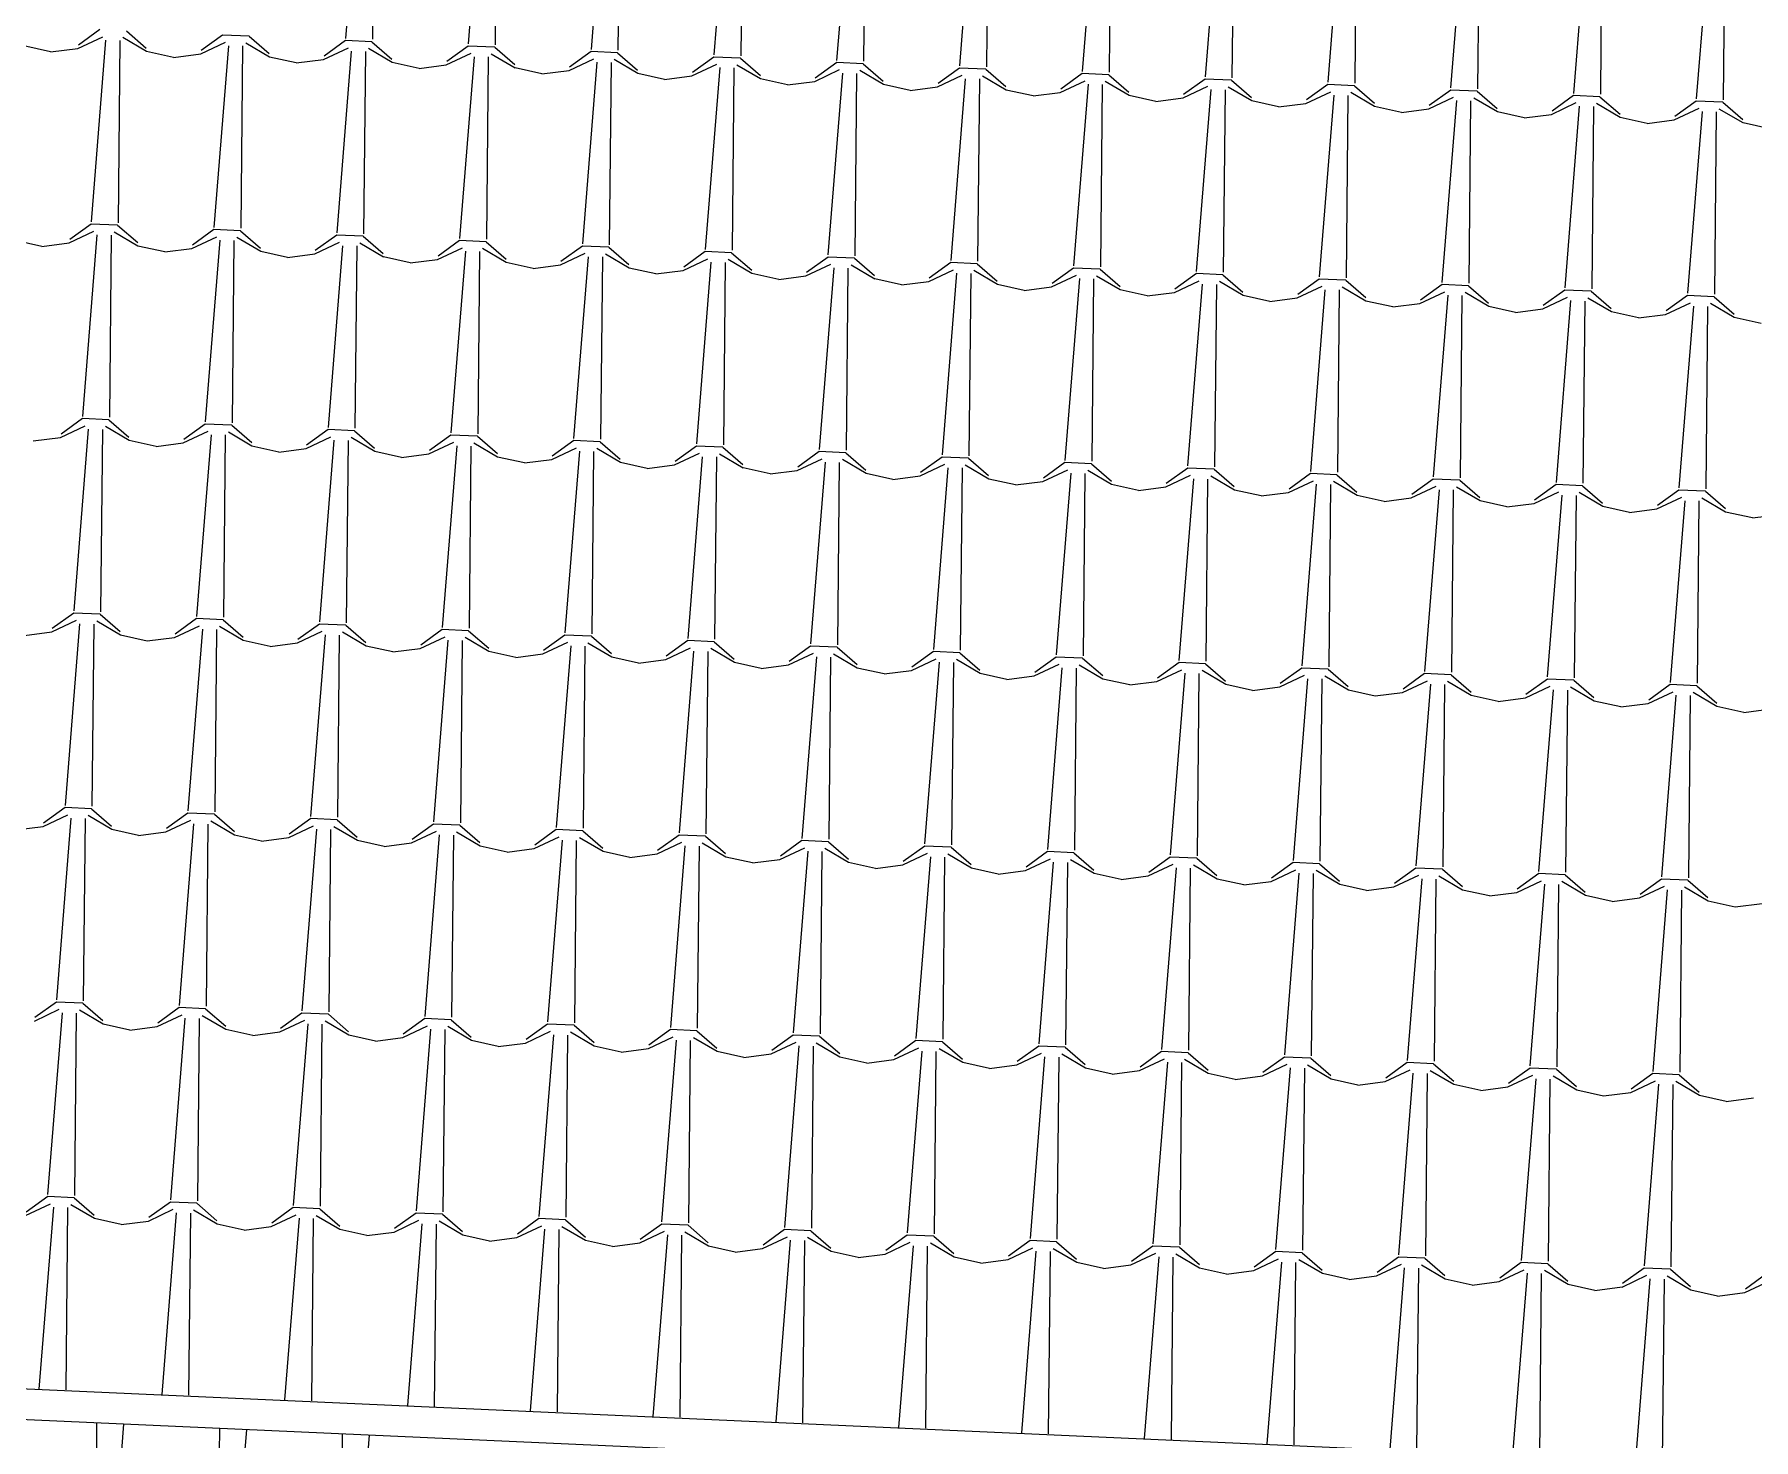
# Model space of a CAD drawing. Extents: x 1037 to 14540, y 1034 to 18285.
# Drawn here: x 7722.9 to 8058.6, y 1669.6 to 1943.8 of the extents above; entities that cross this region are included whole.
import ezdxf

# ---------------------------------------------------------------- set-up
doc = ezdxf.new("R2010")
doc.units = 0
doc.header["$LTSCALE"] = 100
doc.header["$MEASUREMENT"] = 0
doc.layers.get('0').update_dxf_attribs({"color": 240, "linetype": 'CONTINUOUS'})
doc.layers.add('proiezioni', color=252, linetype='CONTINUOUS')
doc.layers.add('retini copertura', color=32, linetype='CONTINUOUS')

# ---------------------------------------------------------------- blocks, each defined once
blk = doc.blocks.new('*X1853')
at = {"color": 0}
for p, q in [((23.9537, 16.359), (23.9571, 16.7147)), ((23.9813, 16.3583), (24.0097, 16.7129)), ((24.1934, 16.3482), (24.1969, 16.7039)), ((24.2211, 16.3476), (24.2494, 16.7022)), ((24.4332, 16.3375), (24.4366, 16.6932)), ((24.4608, 16.3369), (24.4892, 16.6915))]:
    blk.add_line(p, q, dxfattribs=at)
blk = doc.blocks.new('*X1854')
at = {"color": 0}
for p, q in [((24.4706, 19.7722), (24.4422, 19.4176)), ((24.4982, 19.7717), (24.4948, 19.416)), ((24.7103, 19.7615), (24.682, 19.4069)), ((24.738, 19.761), (24.7345, 19.4053)), ((24.9501, 19.7508), (24.9217, 19.3962)), ((24.9777, 19.7502), (24.9743, 19.3945)), ((25.1898, 19.7401), (25.1615, 19.3855)), ((25.2175, 19.7395), (25.2141, 19.3838)), ((25.4296, 19.7294), (25.4013, 19.3748)), ((25.4573, 19.7288), (25.4538, 19.3731)), ((25.6694, 19.7186), (25.641, 19.364)), ((25.697, 19.7181), (25.6936, 19.3623)), ((25.9091, 19.7079), (25.8808, 19.3533)), ((25.9368, 19.7073), (25.9333, 19.3516)), ((26.1489, 19.6972), (26.1205, 19.3426)), ((26.1765, 19.6966), (26.1731, 19.3409)), ((26.3886, 19.6865), (26.3603, 19.3319)), ((26.4163, 19.6859), (26.4129, 19.3301)), ((26.6284, 19.6757), (26.6, 19.3211)), ((26.656, 19.6751), (26.6526, 19.3194)), ((26.8682, 19.665), (26.8398, 19.3104)), ((26.8958, 19.6644), (26.8924, 19.3087)), ((27.1079, 19.6543), (27.0796, 19.2997)), ((27.1356, 19.6537), (27.1321, 19.2979)), ((23.8666, 19.3911), (23.8143, 19.4028)), ((23.9198, 19.398), (23.9683, 19.4209)), ((23.9628, 19.4349), (23.9208, 19.4046)), ((23.9741, 19.4141), (23.9457, 19.0595)), ((24.0017, 19.4136), (23.9983, 19.0578)), ((24.054, 19.392), (24.0078, 19.4191)), ((24.0145, 19.4326), (24.0535, 19.3987)), ((24.1596, 19.3873), (24.2081, 19.4102)), ((24.2025, 19.4242), (24.1606, 19.3939)), ((24.2138, 19.4033), (24.1855, 19.0487)), ((24.2542, 19.4218), (24.2026, 19.4241)), ((24.2415, 19.4028), (24.238, 19.0471)), ((24.2938, 19.3813), (24.2475, 19.4084)), ((24.2542, 19.4218), (24.2933, 19.3879)), ((24.4423, 19.4134), (24.4004, 19.3832)), ((24.494, 19.4111), (24.4423, 19.4134)), ((24.494, 19.4111), (24.5331, 19.3772)), ((24.6821, 19.4027), (24.6401, 19.3725)), ((24.7338, 19.4004), (24.6821, 19.4027)), ((23.8666, 19.3912), (23.9198, 19.3981)), ((24.1064, 19.3804), (24.054, 19.392)), ((24.1064, 19.3804), (24.1596, 19.3873)), ((24.3461, 19.3697), (24.2938, 19.3813)), ((24.3461, 19.3697), (24.3993, 19.3766)), ((24.3993, 19.3766), (24.4479, 19.3995)), ((24.4536, 19.3926), (24.4252, 19.038)), ((24.4812, 19.3921), (24.4778, 19.0364)), ((24.5335, 19.3706), (24.4873, 19.3977)), ((24.5859, 19.3589), (24.5335, 19.3706)), ((24.6391, 19.3658), (24.6876, 19.3887)), ((24.6933, 19.3819), (24.665, 19.0273)), ((24.721, 19.3814), (24.7176, 19.0256)), ((24.7733, 19.3598), (24.727, 19.387)), ((24.7337, 19.4004), (24.7728, 19.3665)), ((24.8789, 19.3551), (24.9274, 19.378)), ((24.9218, 19.392), (24.8799, 19.3617)), ((24.9331, 19.3712), (24.9048, 19.0166)), ((24.9735, 19.3897), (24.9218, 19.392)), ((24.9608, 19.3706), (24.9573, 19.0149)), ((25.0131, 19.3491), (24.9668, 19.3762)), ((24.9735, 19.3896), (25.0126, 19.3558)), ((25.1616, 19.3813), (25.1196, 19.351)), ((25.2133, 19.3789), (25.1616, 19.3812)), ((25.2133, 19.3789), (25.2523, 19.345)), ((25.4014, 19.3705), (25.3594, 19.3403)), ((25.453, 19.3682), (25.4014, 19.3705)), ((25.453, 19.3682), (25.4921, 19.3343)), ((24.5859, 19.359), (24.6391, 19.3659)), ((24.8257, 19.3482), (24.7733, 19.3599)), ((24.8256, 19.3482), (24.8788, 19.3552)), ((25.0654, 19.3375), (25.0131, 19.3491)), ((25.0654, 19.3375), (25.1186, 19.3444)), ((25.1186, 19.3444), (25.1671, 19.3673)), ((25.1729, 19.3605), (25.1445, 19.0059)), ((25.2005, 19.3599), (25.1971, 19.0042)), ((25.2528, 19.3384), (25.2066, 19.3655)), ((25.3052, 19.3268), (25.2528, 19.3384)), ((25.3584, 19.3337), (25.4069, 19.3566)), ((25.4126, 19.3497), (25.3843, 18.9951)), ((25.4403, 19.3492), (25.4368, 18.9934)), ((25.4926, 19.3276), (25.4463, 19.3548)), ((25.5981, 19.3229), (25.6466, 19.3458)), ((25.6411, 19.3598), (25.5992, 19.3295)), ((25.6524, 19.339), (25.624, 18.9844)), ((25.6928, 19.3575), (25.6411, 19.3598)), ((25.68, 19.3384), (25.6766, 18.9827)), ((25.7323, 19.3169), (25.6861, 19.344)), ((25.6928, 19.3575), (25.7319, 19.3236)), ((25.8379, 19.3122), (25.8864, 19.3351)), ((25.8809, 19.3491), (25.8389, 19.3188)), ((25.9326, 19.3467), (25.8809, 19.3491)), ((25.9325, 19.3467), (25.9716, 19.3129)), ((26.1206, 19.3383), (26.0787, 19.3081)), ((26.1723, 19.336), (26.1206, 19.3383)), ((26.1723, 19.336), (26.2114, 19.3021)), ((25.3052, 19.3268), (25.3584, 19.3337)), ((25.5449, 19.316), (25.4926, 19.3277)), ((25.5449, 19.3161), (25.5981, 19.323)), ((25.7847, 19.3053), (25.7323, 19.3169)), ((25.7847, 19.3053), (25.8379, 19.3123)), ((25.8921, 19.3283), (25.8638, 18.9737)), ((25.9198, 19.3277), (25.9164, 18.972)), ((25.9721, 19.3062), (25.9258, 19.3333)), ((26.0245, 19.2946), (25.9721, 19.3062)), ((26.0245, 19.2946), (26.0776, 19.3015)), ((26.0777, 19.3015), (26.1262, 19.3244)), ((26.1319, 19.3176), (26.1035, 18.963)), ((26.1595, 19.317), (26.1561, 18.9613)), ((26.2119, 19.2955), (26.1656, 19.3226)), ((26.3174, 19.2908), (26.3659, 19.3136)), ((26.3604, 19.3276), (26.3184, 19.2974)), ((26.3717, 19.3068), (26.3433, 18.9522)), ((26.4121, 19.3253), (26.3604, 19.3276)), ((26.3993, 19.3062), (26.3959, 18.9505)), ((26.4516, 19.2847), (26.4054, 19.3119)), ((26.4121, 19.3253), (26.4511, 19.2914)), ((26.5572, 19.28), (26.6057, 19.3029)), ((26.6002, 19.3169), (26.5582, 19.2866)), ((26.6518, 19.3146), (26.6002, 19.3169)), ((26.6914, 19.274), (26.6451, 19.3011)), ((26.6518, 19.3146), (26.6909, 19.2807)), ((26.8399, 19.3062), (26.798, 19.2759)), ((26.8916, 19.3038), (26.8399, 19.3061)), ((26.8916, 19.3038), (26.9307, 19.2699)), ((26.2642, 19.2838), (26.2119, 19.2955)), ((26.2642, 19.2839), (26.3174, 19.2908)), ((26.504, 19.2731), (26.4516, 19.2848)), ((26.504, 19.2731), (26.5572, 19.2801)), ((26.6114, 19.2961), (26.5831, 18.9415)), ((26.6391, 19.2955), (26.6356, 18.9398)), ((26.7437, 19.2624), (26.6914, 19.274)), ((26.7437, 19.2624), (26.7969, 19.2693)), ((26.7969, 19.2693), (26.8454, 19.2922)), ((26.8512, 19.2854), (26.8228, 18.9308)), ((26.8788, 19.2848), (26.8754, 18.9291)), ((26.9311, 19.2633), (26.8849, 19.2904)), ((27.0367, 19.2586), (27.0852, 19.2815)), ((27.0797, 19.2954), (27.0377, 19.2652)), ((27.0909, 19.2747), (27.0626, 18.9201)), ((27.1314, 19.2931), (27.0797, 19.2954)), ((27.1186, 19.274), (27.1151, 18.9183)), ((27.1709, 19.2526), (27.1246, 19.2797)), ((27.1313, 19.2931), (27.1704, 19.2592)), ((26.9835, 19.2517), (26.9311, 19.2633)), ((26.9835, 19.2517), (27.0367, 19.2586)), ((27.2233, 19.2409), (27.1709, 19.2526)), ((23.9028, 19.0184), (23.9513, 19.0413)), ((23.9458, 19.0553), (23.9039, 19.025)), ((23.9571, 19.0344), (23.9287, 18.6798)), ((23.9975, 19.0529), (23.9458, 19.0553)), ((23.9847, 19.0339), (23.9813, 18.6782)), ((24.037, 19.0124), (23.9908, 19.0395)), ((23.9975, 19.0529), (24.0366, 19.0191)), ((24.1856, 19.0445), (24.1436, 19.0143)), ((24.2372, 19.0422), (24.1856, 19.0445)), ((24.2372, 19.0422), (24.2763, 19.0083)), ((24.4253, 19.0338), (24.3834, 19.0036)), ((24.477, 19.0315), (24.4253, 19.0338)), ((23.8496, 19.0115), (23.7973, 19.0231)), ((23.8496, 19.0115), (23.9028, 19.0185)), ((24.0894, 19.0008), (24.037, 19.0124)), ((24.0894, 19.0008), (24.1426, 19.0077)), ((24.1426, 19.0077), (24.1911, 19.0306)), ((24.1968, 19.0237), (24.1685, 18.6691)), ((24.2245, 19.0232), (24.2211, 18.6675)), ((24.2768, 19.0017), (24.2305, 19.0288)), ((24.3292, 18.99), (24.2768, 19.0017)), ((24.3824, 18.997), (24.4309, 19.0198)), ((24.4366, 19.013), (24.4083, 18.6584)), ((24.4643, 19.0125), (24.4608, 18.6568)), ((24.5166, 18.9909), (24.4703, 19.0181)), ((24.477, 19.0315), (24.5161, 18.9976)), ((24.6221, 18.9862), (24.6706, 19.0091)), ((24.6651, 19.0231), (24.6231, 18.9928)), ((24.6764, 19.0023), (24.648, 18.6477)), ((24.7168, 19.0208), (24.6651, 19.0231)), ((24.704, 19.0017), (24.7006, 18.646)), ((24.7563, 18.9802), (24.7101, 19.0073)), ((24.7168, 19.0208), (24.7558, 18.9869)), ((24.9048, 19.0124), (24.8629, 18.9821)), ((24.9565, 19.01), (24.9049, 19.0123)), ((24.9565, 19.01), (24.9956, 18.9761)), ((25.1446, 19.0016), (25.1027, 18.9714)), ((25.1963, 18.9993), (25.1446, 19.0016)), ((25.1963, 18.9993), (25.2354, 18.9654)), ((24.3291, 18.9901), (24.3823, 18.997)), ((24.5689, 18.9793), (24.5166, 18.991)), ((24.5689, 18.9793), (24.6221, 18.9863)), ((24.8087, 18.9686), (24.7563, 18.9802)), ((24.8087, 18.9686), (24.8619, 18.9755)), ((24.8619, 18.9755), (24.9104, 18.9984)), ((24.9161, 18.9916), (24.8878, 18.637)), ((24.9438, 18.991), (24.9403, 18.6353)), ((24.9961, 18.9695), (24.9498, 18.9966)), ((25.0484, 18.9579), (24.9961, 18.9695)), ((25.1016, 18.9648), (25.1501, 18.9877)), ((25.1559, 18.9808), (25.1275, 18.6262)), ((25.1835, 18.9803), (25.1801, 18.6246)), ((25.2358, 18.9588), (25.1896, 18.9859)), ((25.3414, 18.954), (25.3899, 18.9769)), ((25.3844, 18.9909), (25.3424, 18.9606)), ((25.3956, 18.9701), (25.3673, 18.6155)), ((25.436, 18.9886), (25.3844, 18.9909)), ((25.4233, 18.9695), (25.4199, 18.6138)), ((25.4756, 18.948), (25.4293, 18.9752)), ((25.436, 18.9886), (25.4751, 18.9547)), ((25.5812, 18.9433), (25.6297, 18.9662)), ((25.6241, 18.9802), (25.5822, 18.9499)), ((25.6758, 18.9779), (25.6241, 18.9802)), ((25.6758, 18.9778), (25.7149, 18.944)), ((25.8639, 18.9694), (25.8219, 18.9392)), ((25.9156, 18.9671), (25.8639, 18.9694)), ((25.9156, 18.9671), (25.9546, 18.9332)), ((25.0484, 18.9579), (25.1016, 18.9648)), ((25.2882, 18.9471), (25.2358, 18.9588)), ((25.2882, 18.9472), (25.3414, 18.9541)), ((25.528, 18.9364), (25.4756, 18.9481)), ((25.5279, 18.9364), (25.5811, 18.9434)), ((25.6354, 18.9594), (25.607, 18.6048)), ((25.663, 18.9588), (25.6596, 18.6031)), ((25.7154, 18.9373), (25.6691, 18.9644)), ((25.7677, 18.9257), (25.7154, 18.9373)), ((25.7677, 18.9257), (25.8209, 18.9326)), ((25.8209, 18.9326), (25.8694, 18.9555)), ((25.8752, 18.9487), (25.8468, 18.5941)), ((25.9028, 18.9481), (25.8994, 18.5924)), ((25.9551, 18.9266), (25.9089, 18.9537)), ((26.0607, 18.9219), (26.1092, 18.9447)), ((26.1036, 18.9587), (26.0617, 18.9285)), ((26.1149, 18.9379), (26.0866, 18.5833)), ((26.1553, 18.9564), (26.1037, 18.9587)), ((26.1426, 18.9373), (26.1391, 18.5816)), ((26.1949, 18.9158), (26.1486, 18.943)), ((26.1553, 18.9564), (26.1944, 18.9225)), ((26.3004, 18.9111), (26.3489, 18.934)), ((26.3434, 18.948), (26.3015, 18.9177)), ((26.3951, 18.9457), (26.3434, 18.948)), ((26.4346, 18.9051), (26.3884, 18.9322)), ((26.3951, 18.9457), (26.4342, 18.9118)), ((26.5832, 18.9373), (26.5412, 18.907)), ((26.6348, 18.9349), (26.5832, 18.9373)), ((26.6348, 18.9349), (26.6739, 18.9011)), ((26.0075, 18.915), (25.9551, 18.9266)), ((26.0075, 18.915), (26.0607, 18.9219)), ((26.2472, 18.9042), (26.1949, 18.9159)), ((26.2472, 18.9043), (26.3004, 18.9112)), ((26.3547, 18.9272), (26.3263, 18.5726)), ((26.3823, 18.9266), (26.3789, 18.5709)), ((26.487, 18.8935), (26.4346, 18.9051)), ((26.487, 18.8935), (26.5402, 18.9004)), ((26.5402, 18.9004), (26.5887, 18.9233)), ((26.5944, 18.9165), (26.5661, 18.5619)), ((26.6221, 18.9159), (26.6186, 18.5602)), ((26.6744, 18.8944), (26.6281, 18.9215)), ((26.78, 18.8897), (26.8285, 18.9126)), ((26.8229, 18.9265), (26.781, 18.8963)), ((26.8342, 18.9058), (26.8058, 18.5512)), ((26.8746, 18.9242), (26.8229, 18.9265)), ((26.8618, 18.9051), (26.8584, 18.5494)), ((26.9142, 18.8837), (26.8679, 18.9108)), ((26.8746, 18.9242), (26.9137, 18.8903)), ((27.0197, 18.8789), (27.0682, 18.9018)), ((27.0627, 18.9158), (27.0207, 18.8856)), ((27.1144, 18.9135), (27.0627, 18.9158)), ((27.1539, 18.8729), (27.1077, 18.9001)), ((27.1144, 18.9135), (27.1534, 18.8796)), ((26.7268, 18.8828), (26.6744, 18.8944)), ((26.7267, 18.8828), (26.7799, 18.8897)), ((26.9665, 18.872), (26.9142, 18.8837)), ((26.9665, 18.8721), (27.0197, 18.879)), ((27.0739, 18.8951), (27.0456, 18.5405)), ((27.1016, 18.8944), (27.0982, 18.5387)), ((27.2063, 18.8613), (27.1539, 18.873)), ((23.9288, 18.6756), (23.8869, 18.6454)), ((23.9805, 18.6733), (23.9288, 18.6756)), ((23.9805, 18.6733), (24.0196, 18.6394)), ((24.1686, 18.6649), (24.1266, 18.6347)), ((24.2203, 18.6626), (24.1686, 18.6649)), ((23.8326, 18.6319), (23.8858, 18.6388)), ((23.8859, 18.6388), (23.9344, 18.6617)), ((23.9401, 18.6548), (23.9118, 18.3002)), ((23.9677, 18.6543), (23.9643, 18.2986)), ((24.0201, 18.6328), (23.9738, 18.6599)), ((24.0724, 18.6211), (24.02, 18.6328)), ((24.1256, 18.6281), (24.1741, 18.6509)), ((24.1799, 18.6441), (24.1515, 18.2895)), ((24.2075, 18.6436), (24.2041, 18.2879)), ((24.2598, 18.622), (24.2136, 18.6492)), ((24.2203, 18.6626), (24.2593, 18.6287)), ((24.3654, 18.6173), (24.4139, 18.6402)), ((24.4083, 18.6542), (24.3664, 18.6239)), ((24.4196, 18.6334), (24.3913, 18.2788)), ((24.46, 18.6519), (24.4084, 18.6542)), ((24.4473, 18.6329), (24.4438, 18.2771)), ((24.4996, 18.6113), (24.4533, 18.6384)), ((24.46, 18.6519), (24.4991, 18.618)), ((24.6051, 18.6066), (24.6536, 18.6295)), ((24.6481, 18.6435), (24.6062, 18.6132)), ((24.6998, 18.6411), (24.6481, 18.6435)), ((24.6998, 18.6411), (24.7388, 18.6073)), ((24.8879, 18.6327), (24.8459, 18.6025)), ((24.9395, 18.6304), (24.8879, 18.6327)), ((24.9395, 18.6304), (24.9786, 18.5965)), ((24.0724, 18.6212), (24.1256, 18.6281)), ((24.3122, 18.6104), (24.2598, 18.6221)), ((24.3122, 18.6104), (24.3653, 18.6174)), ((24.5519, 18.5997), (24.4996, 18.6113)), ((24.5519, 18.5997), (24.6051, 18.6066)), ((24.6594, 18.6227), (24.631, 18.2681)), ((24.687, 18.6221), (24.6836, 18.2664)), ((24.7393, 18.6006), (24.6931, 18.6277)), ((24.7917, 18.589), (24.7393, 18.6006)), ((24.7917, 18.589), (24.8449, 18.5959)), ((24.8449, 18.5959), (24.8934, 18.6188)), ((24.8991, 18.6119), (24.8708, 18.2573)), ((24.9268, 18.6114), (24.9234, 18.2557)), ((24.9791, 18.5899), (24.9328, 18.617)), ((25.0847, 18.5851), (25.1332, 18.608)), ((25.1276, 18.622), (25.0857, 18.5918)), ((25.1389, 18.6012), (25.1105, 18.2466)), ((25.1793, 18.6197), (25.1276, 18.622)), ((25.1665, 18.6007), (25.1631, 18.2449)), ((25.2189, 18.5791), (25.1726, 18.6063)), ((25.1793, 18.6197), (25.2184, 18.5858)), ((25.3244, 18.5744), (25.3729, 18.5973)), ((25.3674, 18.6113), (25.3254, 18.581)), ((25.4191, 18.609), (25.3674, 18.6113)), ((25.4191, 18.609), (25.4581, 18.5751)), ((25.6071, 18.6006), (25.5652, 18.5703)), ((25.6588, 18.5982), (25.6072, 18.6005)), ((25.6588, 18.5982), (25.6979, 18.5643)), ((25.0314, 18.5782), (24.9791, 18.5899)), ((25.0314, 18.5783), (25.0846, 18.5852)), ((25.2712, 18.5675), (25.2188, 18.5792)), ((25.2712, 18.5675), (25.3244, 18.5745)), ((25.3787, 18.5905), (25.3503, 18.2359)), ((25.4063, 18.5899), (25.4029, 18.2342)), ((25.4586, 18.5684), (25.4124, 18.5955)), ((25.511, 18.5568), (25.4586, 18.5684)), ((25.511, 18.5568), (25.5641, 18.5637)), ((25.5642, 18.5637), (25.6127, 18.5866)), ((25.6184, 18.5798), (25.5901, 18.2252)), ((25.6461, 18.5792), (25.6426, 18.2235)), ((25.6984, 18.5577), (25.6521, 18.5848)), ((25.8039, 18.553), (25.8524, 18.5759)), ((25.8469, 18.5898), (25.805, 18.5596)), ((25.8582, 18.569), (25.8298, 18.2144)), ((25.8986, 18.5875), (25.8469, 18.5898)), ((25.8858, 18.5685), (25.8824, 18.2127)), ((25.9381, 18.547), (25.8919, 18.5741)), ((25.8986, 18.5875), (25.9377, 18.5536)), ((26.0437, 18.5422), (26.0922, 18.5651)), ((26.0867, 18.5791), (26.0447, 18.5488)), ((26.1383, 18.5768), (26.0867, 18.5791)), ((26.1779, 18.5362), (26.1316, 18.5634)), ((26.1383, 18.5768), (26.1774, 18.5429)), ((26.3264, 18.5684), (26.2845, 18.5381)), ((26.3781, 18.566), (26.3264, 18.5684)), ((26.3781, 18.566), (26.4172, 18.5322)), ((25.7507, 18.5461), (25.6984, 18.5577)), ((25.7507, 18.5461), (25.8039, 18.553)), ((25.9905, 18.5353), (25.9381, 18.547)), ((25.9905, 18.5354), (26.0437, 18.5423)), ((26.0979, 18.5583), (26.0696, 18.2037)), ((26.1256, 18.5577), (26.1221, 18.202)), ((26.2302, 18.5246), (26.1779, 18.5362)), ((26.2302, 18.5246), (26.2834, 18.5315)), ((26.2835, 18.5315), (26.332, 18.5544)), ((26.3377, 18.5476), (26.3093, 18.193)), ((26.3653, 18.547), (26.3619, 18.1913)), ((26.4177, 18.5255), (26.3714, 18.5526)), ((26.5232, 18.5208), (26.5717, 18.5437)), ((26.5662, 18.5576), (26.5242, 18.5274)), ((26.5774, 18.5369), (26.5491, 18.1823)), ((26.6179, 18.5553), (26.5662, 18.5576)), ((26.6051, 18.5363), (26.6017, 18.1805)), ((26.6574, 18.5148), (26.6112, 18.5419)), ((26.6179, 18.5553), (26.6569, 18.5214)), ((26.763, 18.5101), (26.8115, 18.5329)), ((26.8059, 18.5469), (26.764, 18.5167)), ((26.8576, 18.5446), (26.806, 18.5469)), ((26.8972, 18.504), (26.8509, 18.5312)), ((26.8576, 18.5446), (26.8967, 18.5107)), ((27.0457, 18.5362), (27.0038, 18.5059)), ((27.0974, 18.5339), (27.0457, 18.5362)), ((27.0974, 18.5339), (27.1365, 18.5)), ((26.47, 18.5139), (26.4176, 18.5255)), ((26.47, 18.5139), (26.5232, 18.5208)), ((26.7098, 18.5031), (26.6574, 18.5148)), ((26.7098, 18.5032), (26.7629, 18.5101)), ((26.8172, 18.5262), (26.7888, 18.1716)), ((26.8448, 18.5255), (26.8414, 18.1698)), ((26.9495, 18.4924), (26.8972, 18.5041)), ((26.9495, 18.4924), (27.0027, 18.4994)), ((27.0027, 18.4993), (27.0512, 18.5222)), ((27.057, 18.5154), (27.0286, 18.1608)), ((27.0846, 18.5148), (27.0812, 18.1591)), ((27.1369, 18.4933), (27.0907, 18.5204)), ((27.1893, 18.4817), (27.1369, 18.4933)), ((27.1893, 18.4817), (27.2425, 18.4886)), ((23.9118, 18.296), (23.8699, 18.2658)), ((23.9635, 18.2937), (23.9118, 18.296)), ((23.9635, 18.2937), (24.0026, 18.2598)), ((23.8689, 18.2592), (23.9174, 18.2821)), ((23.9231, 18.2752), (23.8948, 17.9206)), ((23.9508, 18.2747), (23.9473, 17.919)), ((24.0031, 18.2531), (23.9568, 18.2803)), ((24.1086, 18.2484), (24.1571, 18.2713)), ((24.1516, 18.2853), (24.1097, 18.255)), ((24.1629, 18.2645), (24.1345, 17.9099)), ((24.2033, 18.283), (24.1516, 18.2853)), ((24.1905, 18.264), (24.1871, 17.9083)), ((24.2428, 18.2424), (24.1966, 18.2696)), ((24.2033, 18.283), (24.2423, 18.2491)), ((24.3484, 18.2377), (24.3969, 18.2606)), ((24.3914, 18.2746), (24.3494, 18.2443)), ((24.443, 18.2722), (24.3914, 18.2746)), ((24.443, 18.2722), (24.4821, 18.2384)), ((24.6311, 18.2638), (24.5892, 18.2336)), ((24.6828, 18.2615), (24.6311, 18.2638)), ((24.6828, 18.2615), (24.7219, 18.2276)), ((23.8157, 18.2523), (23.8688, 18.2592)), ((24.0554, 18.2415), (24.0031, 18.2532)), ((24.0554, 18.2416), (24.1086, 18.2485)), ((24.2952, 18.2308), (24.2428, 18.2424)), ((24.2952, 18.2308), (24.3484, 18.2377)), ((24.4026, 18.2538), (24.3743, 17.8992)), ((24.4303, 18.2532), (24.4269, 17.8975)), ((24.4826, 18.2317), (24.4363, 18.2588)), ((24.5349, 18.2201), (24.4826, 18.2317)), ((24.5349, 18.2201), (24.5881, 18.227)), ((24.5881, 18.227), (24.6367, 18.2499)), ((24.6424, 18.243), (24.614, 17.8884)), ((24.67, 18.2425), (24.6666, 17.8868)), ((24.7224, 18.221), (24.6761, 18.2481)), ((24.8279, 18.2163), (24.8764, 18.2391)), ((24.8709, 18.2531), (24.8289, 18.2229)), ((24.8821, 18.2323), (24.8538, 17.8777)), ((24.9226, 18.2508), (24.8709, 18.2531)), ((24.9098, 18.2318), (24.9064, 17.8761)), ((24.9621, 18.2102), (24.9158, 18.2374)), ((24.9225, 18.2508), (24.9616, 18.2169)), ((25.0677, 18.2055), (25.1162, 18.2284)), ((25.1106, 18.2424), (25.0687, 18.2121)), ((25.1623, 18.2401), (25.1106, 18.2424)), ((25.2019, 18.1995), (25.1556, 18.2266)), ((25.1623, 18.2401), (25.2014, 18.2062)), ((25.3504, 18.2317), (25.3085, 18.2014)), ((25.4021, 18.2293), (25.3504, 18.2317)), ((25.4021, 18.2293), (25.4411, 18.1954)), ((24.7747, 18.2093), (24.7223, 18.221)), ((24.7747, 18.2094), (24.8279, 18.2163)), ((25.0145, 18.1986), (24.9621, 18.2103)), ((25.0145, 18.1986), (25.0676, 18.2056)), ((25.1219, 18.2216), (25.0936, 17.867)), ((25.1496, 18.221), (25.1461, 17.8653)), ((25.2542, 18.1879), (25.2019, 18.1995)), ((25.2542, 18.1879), (25.3074, 18.1948)), ((25.3074, 18.1948), (25.3559, 18.2177)), ((25.3617, 18.2109), (25.3333, 17.8563)), ((25.3893, 18.2103), (25.3859, 17.8546)), ((25.4416, 18.1888), (25.3954, 18.2159)), ((25.5472, 18.1841), (25.5957, 18.207)), ((25.5902, 18.2209), (25.5482, 18.1907)), ((25.6014, 18.2002), (25.5731, 17.8456)), ((25.6418, 18.2186), (25.5902, 18.2209)), ((25.6291, 18.1996), (25.6256, 17.8439)), ((25.6814, 18.1781), (25.6351, 18.2052)), ((25.6418, 18.2186), (25.6809, 18.1847)), ((25.7869, 18.1733), (25.8355, 18.1962)), ((25.8299, 18.2102), (25.788, 18.18)), ((25.8816, 18.2079), (25.8299, 18.2102)), ((25.9212, 18.1673), (25.8749, 18.1945)), ((25.8816, 18.2079), (25.9207, 18.174)), ((26.0697, 18.1995), (26.0277, 18.1692)), ((26.1214, 18.1972), (26.0697, 18.1995)), ((26.1213, 18.1971), (26.1604, 18.1633)), ((25.494, 18.1772), (25.4416, 18.1888)), ((25.494, 18.1772), (25.5472, 18.1841)), ((25.7337, 18.1664), (25.6814, 18.1781)), ((25.7337, 18.1665), (25.7869, 18.1734)), ((25.8412, 18.1894), (25.8128, 17.8348)), ((25.8688, 18.1888), (25.8654, 17.8331)), ((25.9735, 18.1557), (25.9211, 18.1673)), ((25.9735, 18.1557), (26.0267, 18.1627)), ((26.0267, 18.1626), (26.0752, 18.1855)), ((26.0809, 18.1787), (26.0526, 17.8241)), ((26.1086, 18.1781), (26.1052, 17.8224)), ((26.1609, 18.1566), (26.1146, 18.1837)), ((26.2665, 18.1519), (26.315, 18.1748)), ((26.3094, 18.1888), (26.2675, 18.1585)), ((26.3207, 18.168), (26.2923, 17.8134)), ((26.3611, 18.1864), (26.3095, 18.1887)), ((26.3483, 18.1674), (26.3449, 17.8117)), ((26.4007, 18.1459), (26.3544, 18.173)), ((26.3611, 18.1864), (26.4002, 18.1525)), ((26.5062, 18.1412), (26.5547, 18.1641)), ((26.5492, 18.178), (26.5073, 18.1478)), ((26.6009, 18.1757), (26.5492, 18.178)), ((26.6404, 18.1351), (26.5942, 18.1623)), ((26.6009, 18.1757), (26.6399, 18.1418)), ((26.789, 18.1673), (26.747, 18.137)), ((26.8406, 18.165), (26.789, 18.1673)), ((26.8406, 18.165), (26.8797, 18.1311)), ((26.2133, 18.145), (26.1609, 18.1566)), ((26.2133, 18.145), (26.2664, 18.1519)), ((26.453, 18.1342), (26.4007, 18.1459)), ((26.453, 18.1343), (26.5062, 18.1412)), ((26.5605, 18.1573), (26.5321, 17.8027)), ((26.5881, 18.1566), (26.5847, 17.8009)), ((26.6928, 18.1235), (26.6404, 18.1352)), ((26.6928, 18.1235), (26.746, 18.1305)), ((26.746, 18.1304), (26.7945, 18.1533)), ((26.8002, 18.1465), (26.7719, 17.7919)), ((26.8279, 18.1459), (26.8244, 17.7902)), ((26.8802, 18.1244), (26.8339, 18.1516)), ((26.9857, 18.1197), (27.0343, 18.1426)), ((27.0287, 18.1566), (26.9868, 18.1263)), ((27.04, 18.1358), (27.0116, 17.7812)), ((27.0804, 18.1542), (27.0287, 18.1566)), ((27.0676, 18.1352), (27.0642, 17.7795)), ((27.12, 18.1137), (27.0737, 18.1408)), ((27.0804, 18.1542), (27.1195, 18.1204)), ((26.9325, 18.1128), (26.8802, 18.1244)), ((26.9325, 18.1128), (26.9857, 18.1197)), ((27.1723, 18.1021), (27.1199, 18.1137)), ((27.1723, 18.1021), (27.2255, 18.109)), ((23.8519, 17.8795), (23.9004, 17.9024)), ((23.8949, 17.9164), (23.8529, 17.8862)), ((23.9061, 17.8956), (23.8778, 17.541)), ((23.9465, 17.9141), (23.8949, 17.9164)), ((23.9338, 17.8951), (23.9304, 17.5394)), ((23.9861, 17.8735), (23.9398, 17.9007)), ((23.9465, 17.9141), (23.9856, 17.8802)), ((24.0916, 17.8688), (24.1401, 17.8917)), ((24.1346, 17.9057), (24.0927, 17.8754)), ((24.1863, 17.9034), (24.1346, 17.9057)), ((24.1863, 17.9033), (24.2254, 17.8695)), ((24.3744, 17.895), (24.3324, 17.8647)), ((24.4261, 17.8926), (24.3744, 17.8949)), ((24.426, 17.8926), (24.4651, 17.8587)), ((23.7987, 17.8727), (23.8519, 17.8796)), ((24.0384, 17.8619), (23.9861, 17.8735)), ((24.0384, 17.8619), (24.0916, 17.8689)), ((24.1459, 17.8849), (24.1175, 17.5303)), ((24.1735, 17.8843), (24.1701, 17.5286)), ((24.2259, 17.8628), (24.1796, 17.8899)), ((24.2782, 17.8512), (24.2258, 17.8628)), ((24.2782, 17.8512), (24.3314, 17.8581)), ((24.3314, 17.8581), (24.3799, 17.881)), ((24.3856, 17.8741), (24.3573, 17.5195)), ((24.4133, 17.8736), (24.4099, 17.5179)), ((24.4656, 17.8521), (24.4193, 17.8792)), ((24.5712, 17.8474), (24.6197, 17.8703)), ((24.6141, 17.8842), (24.5722, 17.854)), ((24.6254, 17.8634), (24.5971, 17.5088)), ((24.6658, 17.8819), (24.6141, 17.8842)), ((24.6531, 17.8629), (24.6496, 17.5072)), ((24.7054, 17.8413), (24.6591, 17.8685)), ((24.6658, 17.8819), (24.7049, 17.848)), ((24.8109, 17.8366), (24.8594, 17.8595)), ((24.8539, 17.8735), (24.8119, 17.8432)), ((24.9056, 17.8712), (24.8539, 17.8735)), ((24.9451, 17.8306), (24.8989, 17.8577)), ((24.9056, 17.8712), (24.9446, 17.8373)), ((25.0937, 17.8628), (25.0517, 17.8325)), ((25.1453, 17.8604), (25.0937, 17.8628)), ((25.1453, 17.8604), (25.1844, 17.8266)), ((24.518, 17.8404), (24.4656, 17.8521)), ((24.5179, 17.8405), (24.5711, 17.8474)), ((24.7577, 17.8297), (24.7054, 17.8414)), ((24.7577, 17.8297), (24.8109, 17.8367)), ((24.8652, 17.8527), (24.8368, 17.4981)), ((24.8928, 17.8521), (24.8894, 17.4964)), ((24.9975, 17.819), (24.9451, 17.8306)), ((24.9975, 17.819), (25.0507, 17.8259)), ((25.0507, 17.8259), (25.0992, 17.8488)), ((25.1049, 17.842), (25.0766, 17.4874)), ((25.1326, 17.8414), (25.1291, 17.4857)), ((25.1849, 17.8199), (25.1386, 17.847)), ((25.2904, 17.8152), (25.3389, 17.8381)), ((25.3334, 17.852), (25.2915, 17.8218)), ((25.3447, 17.8313), (25.3163, 17.4767)), ((25.3851, 17.8497), (25.3334, 17.852)), ((25.3723, 17.8307), (25.3689, 17.475)), ((25.4247, 17.8092), (25.3784, 17.8363)), ((25.3851, 17.8497), (25.4242, 17.8158)), ((25.5302, 17.8045), (25.5787, 17.8273)), ((25.5732, 17.8413), (25.5312, 17.8111)), ((25.6249, 17.839), (25.5732, 17.8413)), ((25.6644, 17.7984), (25.6181, 17.8256)), ((25.6248, 17.839), (25.6639, 17.8051)), ((25.8129, 17.8306), (25.771, 17.8003)), ((25.8646, 17.8283), (25.8129, 17.8306)), ((25.8646, 17.8283), (25.9037, 17.7944)), ((25.2372, 17.8083), (25.1849, 17.8199)), ((25.2372, 17.8083), (25.2904, 17.8152)), ((25.477, 17.7975), (25.4246, 17.8092)), ((25.477, 17.7976), (25.5302, 17.8045)), ((25.5844, 17.8205), (25.5561, 17.4659)), ((25.6121, 17.82), (25.6087, 17.4642)), ((25.7168, 17.7868), (25.6644, 17.7985)), ((25.7168, 17.7868), (25.7699, 17.7938)), ((25.77, 17.7937), (25.8185, 17.8166)), ((25.8242, 17.8098), (25.7958, 17.4552)), ((25.8518, 17.8092), (25.8484, 17.4535)), ((25.9042, 17.7877), (25.8579, 17.8148)), ((26.0097, 17.783), (26.0582, 17.8059)), ((26.0527, 17.8199), (26.0107, 17.7896)), ((26.064, 17.7991), (26.0356, 17.4445)), ((26.1044, 17.8175), (26.0527, 17.8198)), ((26.0916, 17.7985), (26.0882, 17.4428)), ((26.1439, 17.777), (26.0977, 17.8041)), ((26.1044, 17.8175), (26.1434, 17.7836)), ((26.2495, 17.7723), (26.298, 17.7952)), ((26.2925, 17.8091), (26.2505, 17.7789)), ((26.3441, 17.8068), (26.2925, 17.8091)), ((26.3837, 17.7663), (26.3374, 17.7934)), ((26.3441, 17.8068), (26.3832, 17.7729)), ((26.5322, 17.7984), (26.4903, 17.7681)), ((26.5839, 17.7961), (26.5322, 17.7984)), ((26.5839, 17.7961), (26.623, 17.7622)), ((25.9565, 17.7761), (25.9042, 17.7877)), ((25.9565, 17.7761), (26.0097, 17.783)), ((26.1963, 17.7654), (26.1439, 17.777)), ((26.1963, 17.7654), (26.2495, 17.7723)), ((26.3037, 17.7884), (26.2754, 17.4338)), ((26.3314, 17.7878), (26.3279, 17.432)), ((26.436, 17.7546), (26.3837, 17.7663)), ((26.436, 17.7547), (26.4892, 17.7616)), ((26.4892, 17.7615), (26.5377, 17.7844)), ((26.5435, 17.7776), (26.5151, 17.423)), ((26.5711, 17.777), (26.5677, 17.4213)), ((26.6235, 17.7555), (26.5772, 17.7827)), ((26.729, 17.7508), (26.7775, 17.7737)), ((26.772, 17.7877), (26.73, 17.7574)), ((26.7832, 17.7669), (26.7549, 17.4123)), ((26.8237, 17.7854), (26.772, 17.7877)), ((26.8109, 17.7663), (26.8074, 17.4106)), ((26.8632, 17.7448), (26.8169, 17.7719)), ((26.8236, 17.7853), (26.8627, 17.7515)), ((26.9688, 17.7401), (27.0173, 17.763)), ((27.0117, 17.777), (26.9698, 17.7467)), ((27.0634, 17.7746), (27.0117, 17.7769)), ((27.103, 17.7341), (27.0567, 17.7612)), ((27.0634, 17.7746), (27.1025, 17.7407)), ((26.6758, 17.7439), (26.6234, 17.7555)), ((26.6758, 17.7439), (26.729, 17.7508)), ((26.9156, 17.7332), (26.8632, 17.7448)), ((26.9156, 17.7332), (26.9687, 17.7401)), ((27.023, 17.7562), (26.9946, 17.4016)), ((27.0506, 17.7556), (27.0472, 17.3998)), ((27.1553, 17.7224), (27.103, 17.7341)), ((27.1553, 17.7225), (27.2085, 17.7294)), ((23.8349, 17.4999), (23.8834, 17.5228)), ((23.8779, 17.5368), (23.8359, 17.5065)), ((23.9295, 17.5345), (23.8779, 17.5368)), ((23.9295, 17.5345), (23.9686, 17.5006)), ((24.1176, 17.5261), (24.0757, 17.4958)), ((24.1693, 17.5237), (24.1176, 17.526)), ((24.1693, 17.5237), (24.2084, 17.4898)), ((23.8891, 17.516), (23.8608, 17.1614)), ((23.9168, 17.5155), (23.9134, 17.1597)), ((23.9691, 17.4939), (23.9228, 17.521)), ((24.0214, 17.4823), (23.9691, 17.4939)), ((24.0214, 17.4823), (24.0746, 17.4892)), ((24.0747, 17.4892), (24.1232, 17.5121)), ((24.1289, 17.5052), (24.1006, 17.1506)), ((24.1566, 17.5047), (24.1531, 17.149)), ((24.2089, 17.4832), (24.1626, 17.5103)), ((24.3144, 17.4785), (24.3629, 17.5014)), ((24.3574, 17.5153), (24.3154, 17.4851)), ((24.3687, 17.4945), (24.3403, 17.1399)), ((24.4091, 17.513), (24.3574, 17.5153)), ((24.3963, 17.494), (24.3929, 17.1383)), ((24.4486, 17.4725), (24.4024, 17.4996)), ((24.4091, 17.513), (24.4481, 17.4791)), ((24.5542, 17.4677), (24.6027, 17.4906)), ((24.5971, 17.5046), (24.5552, 17.4743)), ((24.6488, 17.5023), (24.5972, 17.5046)), ((24.6884, 17.4617), (24.6421, 17.4889)), ((24.6488, 17.5023), (24.6879, 17.4684)), ((24.8369, 17.4939), (24.795, 17.4636)), ((24.8886, 17.4916), (24.8369, 17.4939)), ((24.8886, 17.4915), (24.9277, 17.4577)), ((24.2612, 17.4715), (24.2088, 17.4832)), ((24.2612, 17.4716), (24.3144, 17.4785)), ((24.501, 17.4608), (24.4486, 17.4725)), ((24.501, 17.4609), (24.5542, 17.4678)), ((24.6084, 17.4838), (24.5801, 17.1292)), ((24.6361, 17.4833), (24.6326, 17.1275)), ((24.7407, 17.4501), (24.6884, 17.4617)), ((24.7407, 17.4501), (24.7939, 17.457)), ((24.7939, 17.457), (24.8424, 17.4799)), ((24.8482, 17.4731), (24.8198, 17.1185)), ((24.8758, 17.4725), (24.8724, 17.1168)), ((24.9281, 17.451), (24.8819, 17.4781)), ((25.0337, 17.4463), (25.0822, 17.4692)), ((25.0767, 17.4832), (25.0347, 17.4529)), ((25.0879, 17.4624), (25.0596, 17.1078)), ((25.1283, 17.4808), (25.0767, 17.4831)), ((25.1156, 17.4618), (25.1122, 17.1061)), ((25.1679, 17.4403), (25.1216, 17.4674)), ((25.1283, 17.4808), (25.1674, 17.4469)), ((25.2735, 17.4356), (25.322, 17.4584)), ((25.3164, 17.4724), (25.2745, 17.4422)), ((25.3681, 17.4701), (25.3164, 17.4724)), ((25.4077, 17.4295), (25.3614, 17.4567)), ((25.3681, 17.4701), (25.4072, 17.4362)), ((25.5562, 17.4617), (25.5142, 17.4314)), ((25.6079, 17.4594), (25.5562, 17.4617)), ((25.6079, 17.4594), (25.6469, 17.4255)), ((24.9805, 17.4394), (24.9281, 17.451)), ((24.9805, 17.4394), (25.0337, 17.4463)), ((25.2202, 17.4286), (25.1679, 17.4403)), ((25.2202, 17.4287), (25.2734, 17.4356)), ((25.3277, 17.4516), (25.2993, 17.097)), ((25.3553, 17.4511), (25.3519, 17.0953)), ((25.46, 17.4179), (25.4076, 17.4296)), ((25.46, 17.4179), (25.5132, 17.4249)), ((25.5132, 17.4248), (25.5617, 17.4477)), ((25.5675, 17.4409), (25.5391, 17.0863)), ((25.5951, 17.4403), (25.5917, 17.0846)), ((25.6474, 17.4188), (25.6012, 17.4459)), ((25.753, 17.4141), (25.8015, 17.437)), ((25.7959, 17.451), (25.754, 17.4207)), ((25.8072, 17.4302), (25.7789, 17.0756)), ((25.8476, 17.4486), (25.796, 17.451)), ((25.8349, 17.4296), (25.8314, 17.0739)), ((25.8872, 17.4081), (25.8409, 17.4352)), ((25.8476, 17.4486), (25.8867, 17.4148)), ((25.9927, 17.4034), (26.0412, 17.4263)), ((26.0357, 17.4402), (25.9938, 17.41)), ((26.0874, 17.4379), (26.0357, 17.4402)), ((26.1269, 17.3974), (26.0807, 17.4245)), ((26.0874, 17.4379), (26.1265, 17.404)), ((26.2755, 17.4295), (26.2335, 17.3993)), ((26.3271, 17.4272), (26.2755, 17.4295)), ((26.3271, 17.4272), (26.3662, 17.3933)), ((25.6998, 17.4072), (25.6474, 17.4188)), ((25.6998, 17.4072), (25.753, 17.4141)), ((25.9395, 17.3965), (25.8872, 17.4081)), ((25.9395, 17.3965), (25.9927, 17.4034)), ((26.047, 17.4195), (26.0186, 17.0649)), ((26.0746, 17.4189), (26.0712, 17.0632)), ((26.1793, 17.3857), (26.1269, 17.3974)), ((26.1793, 17.3858), (26.2325, 17.3927)), ((26.2325, 17.3927), (26.281, 17.4155)), ((26.2867, 17.4087), (26.2584, 17.0541)), ((26.3144, 17.4081), (26.3109, 17.0524)), ((26.3667, 17.3866), (26.3204, 17.4138)), ((26.4723, 17.3819), (26.5208, 17.4048)), ((26.5152, 17.4188), (26.4733, 17.3885)), ((26.5265, 17.398), (26.4981, 17.0434)), ((26.5669, 17.4165), (26.5152, 17.4188)), ((26.5541, 17.3974), (26.5507, 17.0417)), ((26.6065, 17.3759), (26.5602, 17.403)), ((26.5669, 17.4165), (26.606, 17.3826)), ((26.712, 17.3712), (26.7605, 17.3941)), ((26.755, 17.4081), (26.713, 17.3778)), ((26.8067, 17.4057), (26.755, 17.408)), ((26.8462, 17.3652), (26.8, 17.3923)), ((26.8067, 17.4057), (26.8457, 17.3718)), ((26.9948, 17.3973), (26.9528, 17.3671)), ((27.0464, 17.395), (26.9948, 17.3973)), ((27.0464, 17.395), (27.0855, 17.3611)), ((26.419, 17.375), (26.3667, 17.3866)), ((26.419, 17.375), (26.4722, 17.382)), ((26.6588, 17.3643), (26.6065, 17.3759)), ((26.6588, 17.3643), (26.712, 17.3712)), ((26.7662, 17.3873), (26.7379, 17.0327)), ((26.7939, 17.3867), (26.7905, 17.031)), ((26.8986, 17.3535), (26.8462, 17.3652)), ((26.8986, 17.3536), (26.9518, 17.3605)), ((26.9518, 17.3605), (27.0003, 17.3834)), ((27.006, 17.3766), (26.9777, 17.022)), ((27.0336, 17.3759), (27.0302, 17.0202)), ((27.086, 17.3545), (27.0397, 17.3816)), ((27.1383, 17.3428), (27.086, 17.3545)), ((27.1383, 17.3428), (27.1915, 17.3498)), ((23.8609, 17.1572), (23.8189, 17.1269)), ((23.9126, 17.1548), (23.8609, 17.1572)), ((23.9126, 17.1548), (23.9516, 17.1209)), ((23.8179, 17.1203), (23.8664, 17.1432)), ((23.8722, 17.1363), (23.8438, 16.7817)), ((23.8998, 17.1358), (23.8964, 16.7801)), ((23.9521, 17.1143), (23.9059, 17.1414)), ((24.0577, 17.1096), (24.1062, 17.1325)), ((24.1006, 17.1464), (24.0587, 17.1162)), ((24.1119, 17.1256), (24.0836, 16.771)), ((24.1523, 17.1441), (24.1007, 17.1464)), ((24.1396, 17.1251), (24.1361, 16.7694)), ((24.1919, 17.1036), (24.1456, 17.1307)), ((24.1523, 17.1441), (24.1914, 17.1102)), ((24.2974, 17.0988), (24.3459, 17.1217)), ((24.3404, 17.1357), (24.2985, 17.1055)), ((24.3921, 17.1334), (24.3404, 17.1357)), ((24.4316, 17.0928), (24.3854, 17.12)), ((24.3921, 17.1334), (24.4311, 17.0995)), ((24.5802, 17.125), (24.5382, 17.0947)), ((24.6318, 17.1227), (24.5802, 17.125)), ((24.6318, 17.1227), (24.6709, 17.0888)), ((24.0045, 17.1027), (23.9521, 17.1143)), ((24.0045, 17.1027), (24.0576, 17.1096)), ((24.2442, 17.0919), (24.1919, 17.1036)), ((24.2442, 17.092), (24.2974, 17.0989)), ((24.3517, 17.1149), (24.3233, 16.7603)), ((24.3793, 17.1144), (24.3759, 16.7587)), ((24.484, 17.0812), (24.4316, 17.0928)), ((24.484, 17.0812), (24.5372, 17.0881)), ((24.5372, 17.0881), (24.5857, 17.111)), ((24.5914, 17.1042), (24.5631, 16.7496)), ((24.6191, 17.1036), (24.6157, 16.7479)), ((24.6714, 17.0821), (24.6251, 17.1092)), ((24.7769, 17.0774), (24.8255, 17.1003)), ((24.8199, 17.1143), (24.778, 17.084)), ((24.8312, 17.0935), (24.8028, 16.7389)), ((24.8716, 17.1119), (24.8199, 17.1142)), ((24.8588, 17.0929), (24.8554, 16.7372)), ((24.9112, 17.0714), (24.8649, 17.0985)), ((24.8716, 17.1119), (24.9107, 17.078)), ((25.0167, 17.0667), (25.0652, 17.0896)), ((25.0597, 17.1035), (25.0177, 17.0733)), ((25.1114, 17.1012), (25.0597, 17.1035)), ((25.1509, 17.0607), (25.1047, 17.0878)), ((25.1114, 17.1012), (25.1504, 17.0673)), ((25.2994, 17.0928), (25.2575, 17.0625)), ((25.3511, 17.0905), (25.2995, 17.0928)), ((25.3511, 17.0905), (25.3902, 17.0566)), ((24.7237, 17.0705), (24.6714, 17.0821)), ((24.7237, 17.0705), (24.7769, 17.0774)), ((24.9635, 17.0597), (24.9111, 17.0714)), ((24.9635, 17.0598), (25.0167, 17.0667)), ((25.071, 17.0827), (25.0426, 16.7281)), ((25.0986, 17.0822), (25.0952, 16.7265)), ((25.2033, 17.049), (25.1509, 17.0607)), ((25.2033, 17.049), (25.2564, 17.056)), ((25.2565, 17.0559), (25.305, 17.0788)), ((25.3107, 17.072), (25.2824, 16.7174)), ((25.3384, 17.0714), (25.3349, 16.7157)), ((25.3907, 17.0499), (25.3444, 17.0771)), ((25.4962, 17.0452), (25.5447, 17.0681)), ((25.5392, 17.0821), (25.4973, 17.0518)), ((25.5505, 17.0613), (25.5221, 16.7067)), ((25.5909, 17.0798), (25.5392, 17.0821)), ((25.5781, 17.0607), (25.5747, 16.705)), ((25.6304, 17.0392), (25.5842, 17.0663)), ((25.5909, 17.0797), (25.6299, 17.0459)), ((25.736, 17.0345), (25.7845, 17.0574)), ((25.779, 17.0713), (25.737, 17.0411)), ((25.8306, 17.069), (25.779, 17.0713)), ((25.8702, 17.0285), (25.8239, 17.0556)), ((25.8306, 17.069), (25.8697, 17.0351)), ((26.0187, 17.0606), (25.9768, 17.0304)), ((26.0704, 17.0583), (26.0187, 17.0606)), ((26.0704, 17.0583), (26.1095, 17.0244)), ((25.443, 17.0383), (25.3907, 17.0499)), ((25.443, 17.0383), (25.4962, 17.0452)), ((25.6828, 17.0276), (25.6304, 17.0392)), ((25.6828, 17.0276), (25.736, 17.0345)), ((25.7902, 17.0506), (25.7619, 16.696)), ((25.8179, 17.05), (25.8144, 16.6943)), ((25.9225, 17.0168), (25.8702, 17.0285)), ((25.9225, 17.0169), (25.9757, 17.0238)), ((25.9757, 17.0238), (26.0243, 17.0466)), ((26.03, 17.0398), (26.0016, 16.6852)), ((26.0576, 17.0392), (26.0542, 16.6835)), ((26.11, 17.0177), (26.0637, 17.0449)), ((26.2155, 17.013), (26.264, 17.0359)), ((26.2585, 17.0499), (26.2165, 17.0196)), ((26.2697, 17.0291), (26.2414, 16.6745)), ((26.3102, 17.0476), (26.2585, 17.0499)), ((26.2974, 17.0285), (26.294, 16.6728)), ((26.3497, 17.007), (26.3035, 17.0341)), ((26.3102, 17.0476), (26.3492, 17.0137)), ((26.4553, 17.0023), (26.5038, 17.0252)), ((26.4982, 17.0392), (26.4563, 17.0089)), ((26.5095, 17.0184), (26.4811, 16.6638)), ((26.5499, 17.0368), (26.4983, 17.0392)), ((26.5895, 16.9963), (26.5432, 17.0234)), ((26.5499, 17.0368), (26.589, 17.003)), ((26.738, 17.0284), (26.6961, 16.9982)), ((26.7897, 17.0261), (26.738, 17.0284)), ((26.7897, 17.0261), (26.8287, 16.9922)), ((26.1623, 17.0061), (26.1099, 17.0178)), ((26.1623, 17.0061), (26.2155, 17.0131)), ((26.4021, 16.9954), (26.3497, 17.007)), ((26.4021, 16.9954), (26.4552, 17.0023)), ((26.5371, 17.0178), (26.5337, 16.6621)), ((26.6418, 16.9847), (26.5895, 16.9963)), ((26.6418, 16.9847), (26.695, 16.9916)), ((26.695, 16.9916), (26.7435, 17.0145)), ((26.7493, 17.0077), (26.7209, 16.6531)), ((26.7769, 17.007), (26.7735, 16.6513)), ((26.8292, 16.9856), (26.783, 17.0127)), ((26.8816, 16.9739), (26.8292, 16.9856)), ((26.9348, 16.9808), (26.9833, 17.0037)), ((26.9778, 17.0177), (26.9358, 16.9875)), ((26.989, 16.997), (26.9607, 16.6424)), ((27.0294, 17.0154), (26.9778, 17.0177)), ((27.0167, 16.9963), (27.0132, 16.6406)), ((27.069, 16.9748), (27.0227, 17.002)), ((27.0294, 17.0154), (27.0685, 16.9815)), ((27.1745, 16.9701), (27.2231, 16.993)), ((27.2175, 17.007), (27.1756, 16.9767)), ((26.8816, 16.9739), (26.9348, 16.9809)), ((27.1213, 16.9632), (27.069, 16.9748)), ((27.1213, 16.9632), (27.1745, 16.9701))]:
    blk.add_line(p, q, dxfattribs=at)

msp = doc.modelspace()

# ---------------------------------------------------------------- linework, layer by layer
at = {"layer": 'proiezioni'}
for p, q in [((6419.36, 1737.77), (9356.77, 1606.35)), ((6419.09, 1731.78), (9356.51, 1600.35))]:
    msp.add_line(p, q, dxfattribs=at)

# ---------------------------------------------------------------- block references
at = {"layer": 'retini copertura', "xscale": 100, "yscale": 100, "zscale": 100}
for name in ['*X1854', '*X1853']:
    msp.add_blockref(name, (5339.41, 1.3), dxfattribs=at)

doc.saveas('drawing.dxf')
